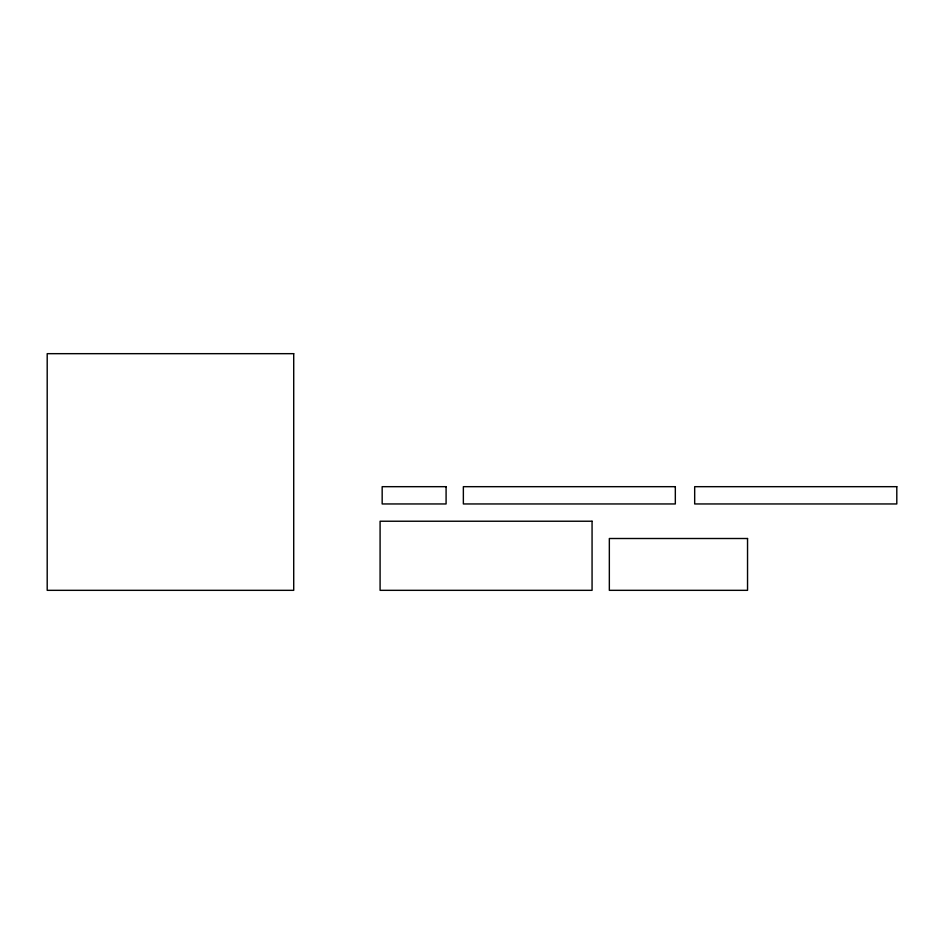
<?xml version="1.0" encoding="UTF-8"?>
<svg xmlns="http://www.w3.org/2000/svg" width="944" height="944" viewBox="0 0 944 944"><rect width="100%" height="100%" fill="white"/><g stroke="black" fill="none" stroke-linecap="round" stroke-linejoin="round"><path stroke-width="1.42" d="M293.714 353.67L47.2 353.67L47.2 590.33L293.714 590.33L293.714 353.67M446.087 486.679L382.167 486.679L382.167 503.954L446.087 503.954L446.087 486.679M675.326 486.679L463.362 486.679L463.362 503.954L675.326 503.954L675.326 486.679M896.8 486.679L694.678 486.679L694.678 503.954L896.8 503.954L896.8 486.679M592.065 521.23L380.09 521.23L380.09 590.33L592.065 590.33L592.065 521.23M747.542 538.505L609.34 538.505L609.34 590.33L747.542 590.33L747.542 538.505"/></g></svg>
